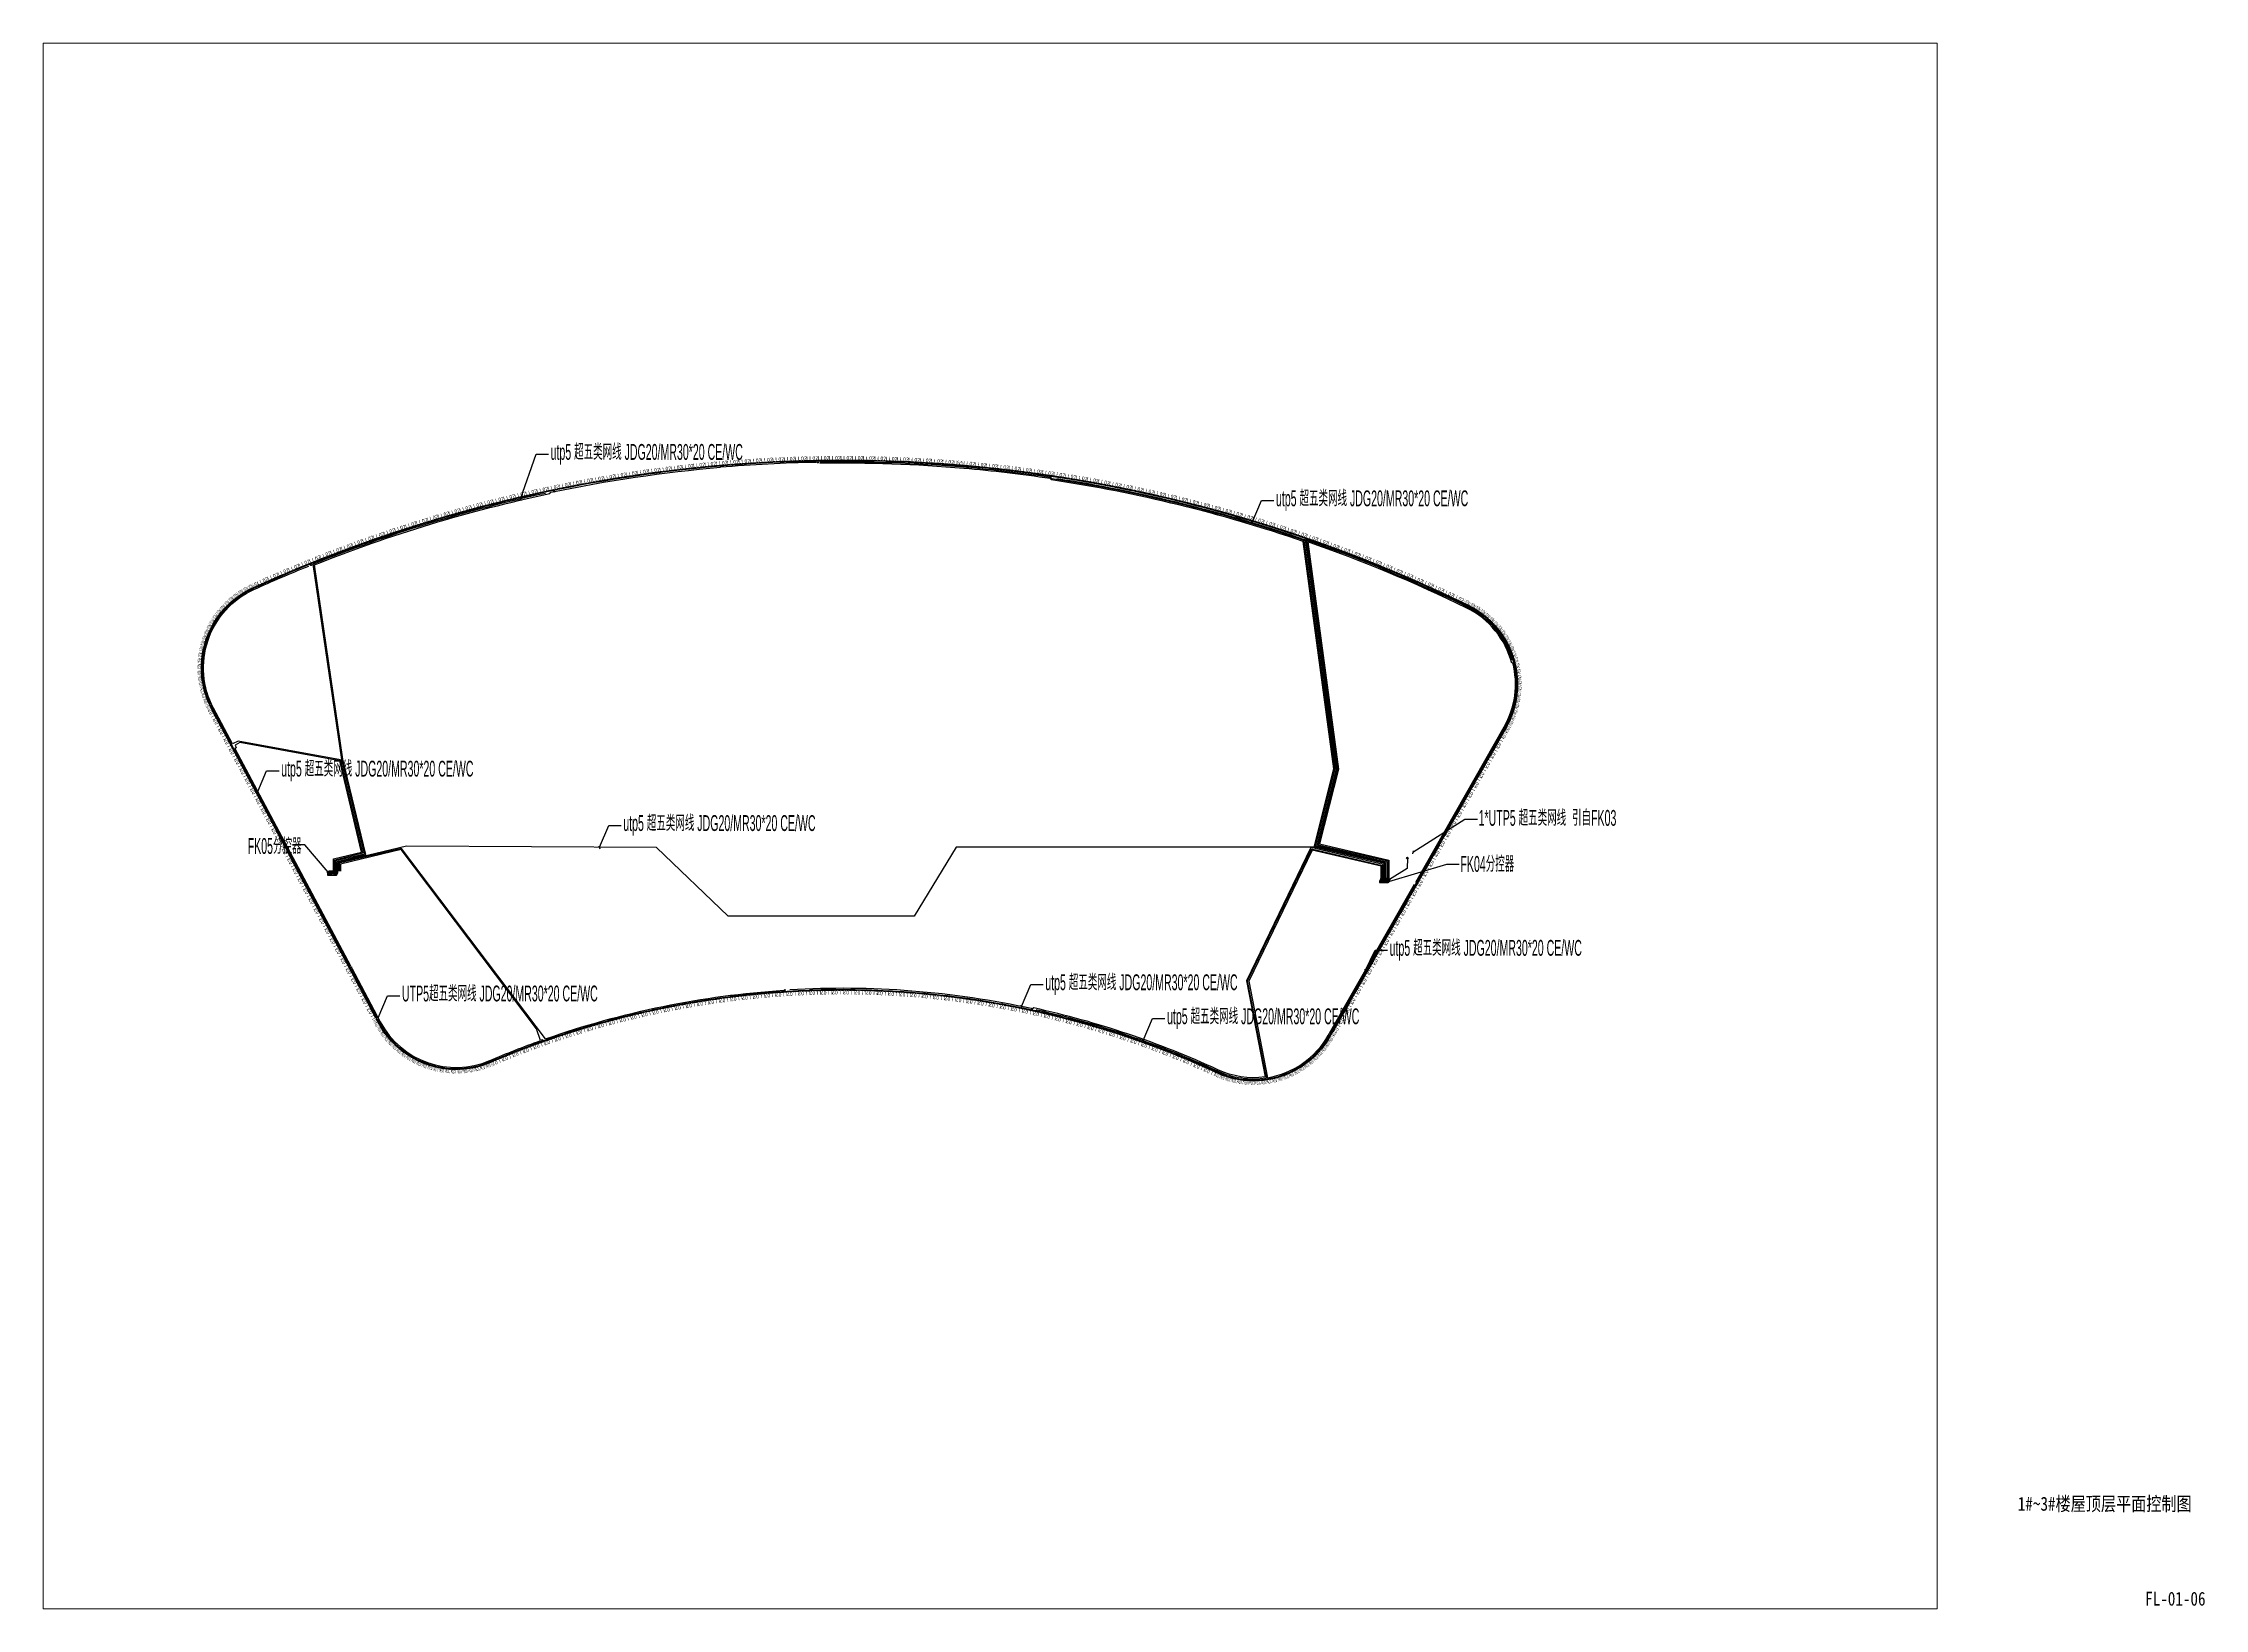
# Paper-space layout 'FL-01-06 1#~3#楼屋顶层平面控制图' of a CAD drawing. Header units: inches. Extents: x 750 to 1296, y -398 to -3.
# The model-space entities are those that its viewports show. They can reach past a viewport. Long polylines and large blocks are cut down to what shows.
import ezdxf
from ezdxf import colors
from ezdxf.entities.mleader import LeaderData, LeaderLine
from ezdxf.enums import TextEntityAlignment as Align
from ezdxf.math import Vec2, Vec3

# ---------------------------------------------------------------- set-up
doc = ezdxf.new("R2010")
doc.units = ezdxf.units.IN
doc.header["$MEASUREMENT"] = 0
doc.linetypes.add('ACAD_ISO02W100', pattern=[15, 12, -3])
doc.linetypes.add('DASH', pattern=[0.35, 0.25, -0.1])
doc.layers.get('0').update_dxf_attribs({"color": 253})
for name, color, linetype in [('0-L-控制', 6, 'Continuous'), ('0-L-灯具', 1, 'Continuous'), ('0-L-电箱', 90, 'Continuous'), ('0-LIGHT-TXT', 90, 'Continuous'), ('0-LL02', 1, 'Continuous'), ('2017_11-sheet-L2$0$C-SHET-TTLB', 11, 'Continuous'), ('LD-标注', 7, 'Continuous'), ('W-说明', 3, 'ACAD_ISO02W100'), ('图框', 24, 'Continuous')]:
    doc.layers.add(name, color=color, linetype=linetype)
doc.styles.add('GBZITI', font='gbenor.shx', dxfattribs={"height": 350, "bigfont": 'gbcbig.shx'})
doc.styles.add('SMDEI', font='smsim.shx', dxfattribs={"width": 0.75, "bigfont": 'smfs.shx'})
doc.styles.get("Standard").update_dxf_attribs({"font": 'arial.ttf'})
doc.styles.add('ZJY-宋体', font='')
doc.styles.get('ZJY-宋体').set_extended_font_data('SimSun')

# ---------------------------------------------------------------- blocks, each defined once
blk = doc.blocks.new('LL02')
at = {"layer": '0-LL02'}
for points in [[(-500, 80), (500, 80), (500, 0), (-500, 0)], [(-490, 70), (490, 70), (490, 10), (-490, 10)]]:
    blk.add_lwpolyline(points, close=True, dxfattribs=at)
for points in [[(-450, 16), (-450, 63), (-460, 45)], [(-450, 16), (-450, 63), (-440, 45)], [(-375, 16), (-375, 63), (-385, 45)], [(-375, 16), (-375, 63), (-365, 45)], [(-300, 16), (-300, 63), (-310, 45)], [(-300, 16), (-300, 63), (-290, 45)], [(-225, 16), (-225, 63), (-235, 45)], [(-225, 16), (-225, 63), (-215, 45)], [(-150, 16), (-150, 63), (-160, 45)], [(-150, 16), (-150, 63), (-140, 45)], [(-75, 16), (-75, 63), (-85, 45)], [(-75, 16), (-75, 63), (-65, 45)], [(0, 16), (0, 63), (-10, 45)], [(0, 16), (0, 63), (10, 45)], [(75, 16), (75, 63), (65, 45)], [(75, 16), (75, 63), (85, 45)], [(150, 16), (150, 63), (140, 45)], [(150, 16), (150, 63), (160, 45)], [(225, 16), (225, 63), (215, 45)], [(225, 16), (225, 63), (235, 45)], [(300, 16), (300, 63), (290, 45)], [(300, 16), (300, 63), (310, 45)], [(375, 16), (375, 63), (365, 45)], [(375, 16), (375, 63), (385, 45)], [(450, 16), (450, 63), (440, 45)], [(450, 16), (450, 63), (460, 45)]]:
    blk.add_lwpolyline(points, dxfattribs=at)
at = {"layer": '0-LL02', "style": 'GBZITI'}
blk.add_text('LL02', height=350, rotation=360, dxfattribs=at).set_placement((0, 271, 0), align=Align.MIDDLE_CENTER)
blk = doc.blocks.new('LL02a')
at = {"layer": '0-LL02'}
for points in [[(-250, 80), (250, 80), (250, 0), (-250, 0)], [(-240, 70), (240, 70), (240, 10), (-240, 10)]]:
    blk.add_lwpolyline(points, close=True, dxfattribs=at)
for points in [[(-225, 16), (-225, 63), (-235, 45)], [(-225, 16), (-225, 63), (-215, 45)], [(-150, 16), (-150, 63), (-160, 45)], [(-150, 16), (-150, 63), (-140, 45)], [(-75, 16), (-75, 63), (-85, 45)], [(-75, 16), (-75, 63), (-65, 45)], [(0, 16), (0, 63), (-10, 45)], [(0, 16), (0, 63), (10, 45)], [(75, 16), (75, 63), (65, 45)], [(75, 16), (75, 63), (85, 45)], [(150, 16), (150, 63), (140, 45)], [(150, 16), (150, 63), (160, 45)], [(225, 16), (225, 63), (215, 45)], [(225, 16), (225, 63), (235, 45)]]:
    blk.add_lwpolyline(points, dxfattribs=at)
at = {"layer": '0-LL02', "style": 'GBZITI', "width": 0.5}
blk.add_text('LL02a', height=350, rotation=360, dxfattribs=at).set_placement((0, 271, 0), align=Align.MIDDLE_CENTER)
blk = doc.blocks.new('LF01b')
at = {"layer": '0-LL02'}
for points in [[(-150, 80), (150, 80), (150, 0), (-150, 0)], [(-140, 70), (140, 70), (140, 10), (-140, 10)]]:
    blk.add_lwpolyline(points, close=True, dxfattribs=at)
for points in [[(-75, 16), (-75, 63), (-85, 45)], [(-75, 16), (-75, 63), (-65, 45)], [(0, 16), (0, 63), (-10, 45)], [(0, 16), (0, 63), (10, 45)], [(75, 16), (75, 63), (65, 45)], [(75, 16), (75, 63), (85, 45)]]:
    blk.add_lwpolyline(points, dxfattribs=at)
at = {"layer": '0-LL02', "style": 'GBZITI', "width": 0.28}
blk.add_text('LL02b', height=350, rotation=360, dxfattribs=at).set_placement((0, 271, 0), align=Align.MIDDLE_CENTER)
blk = doc.blocks.new('_Oblique')
at = {"color": 0, "linetype": 'ByBlock', "lineweight": -2}
blk.add_line((-0.5, -0.5), (0.5, 0.5), dxfattribs=at)
blk = doc.blocks.new('控制器')
at = {"color": 7}
for p, q in [((92311, 52509), (91624, 51231)), ((91624, 51231), (96073, 51231)), ((91624, 51231), (91624, 50443)), ((91624, 50443), (96073, 50443)), ((96761, 52509), (92311, 52509)), ((96073, 51231), (96761, 52509)), ((96073, 50443), (96761, 51666)), ((96073, 50443), (96073, 51231)), ((96761, 51666), (96761, 52509))]:
    blk.add_line(p, q, dxfattribs=at)
at = {"color": 7, "linetype": 'DASH', "ltscale": 5}
for p, q in [((92311, 51666), (91624, 50443)), ((92311, 51666), (92311, 52509)), ((96761, 51666), (92311, 51666)), ((96336, 52064), (96331, 52068)), ((96336, 52043), (96331, 52038)), ((96409, 52064), (96413, 52068)), ((96409, 52043), (96413, 52038)), ((96509, 52182), (96505, 52186)), ((96509, 52160), (96505, 52155)), ((96510, 51948), (96506, 51952)), ((96510, 51927), (96506, 51922)), ((96582, 52182), (96586, 52186)), ((96582, 52160), (96586, 52155)), ((96583, 51948), (96588, 51952)), ((96583, 51927), (96588, 51922))]:
    blk.add_line(p, q, dxfattribs=at)
at = {"color": 7, "linetype": 'ByBlock', "ltscale": 5}
for p, q in [((94998, 50933), (95621, 50933)), ((94998, 50649), (94998, 50933)), ((94998, 50649), (95621, 50649)), ((95621, 50649), (95621, 50933))]:
    blk.add_line(p, q, dxfattribs=at)
blk.add_lwpolyline([(91947, 51027), (92152, 51027), (92152, 50670), (91947, 50670)], close=True, dxfattribs=at)
at = {"color": 0, "linetype": 'ByBlock', "ltscale": 5}
blk.add_lwpolyline([(92481, 51050), (93415, 51050), (93415, 50632), (92481, 50632)], close=True, dxfattribs=at)
at = {"color": 7, "linetype": 'DASH', "ltscale": 5}
for points in [[(92674, 52130), (93087, 52130), (93087, 51954), (92674, 51954)], [(93087, 52130), (93499, 52130), (93499, 51954), (93087, 51954)], [(93499, 52130), (93912, 52130), (93912, 51954), (93499, 51954)], [(93912, 52130), (94325, 52130), (94325, 51954), (93912, 51954)], [(94325, 52130), (94737, 52130), (94737, 51954), (94325, 51954)], [(94737, 52130), (95150, 52130), (95150, 51954), (94737, 51954)], [(95150, 52130), (95563, 52130), (95563, 51954), (95150, 51954)], [(95563, 52130), (95976, 52130), (95976, 51954), (95563, 51954)]]:
    blk.add_lwpolyline(points, close=True, dxfattribs=at)
at = {"layer": 'W-说明', "color": 7, "linetype": 'ByBlock', "ltscale": 5}
for p, q in [((95043, 50881), (95043, 50739)), ((95272, 50881), (95043, 50881)), ((95043, 50739), (95095, 50739)), ((95095, 50739), (95095, 50712)), ((95095, 50712), (95105, 50712)), ((95105, 50712), (95105, 50698)), ((95105, 50698), (95209, 50698)), ((95209, 50698), (95209, 50712)), ((95209, 50712), (95220, 50712)), ((95220, 50739), (95272, 50739)), ((95220, 50712), (95220, 50739)), ((95272, 50739), (95272, 50881)), ((95350, 50881), (95350, 50739)), ((95578, 50881), (95350, 50881)), ((95350, 50739), (95401, 50739)), ((95401, 50739), (95401, 50712)), ((95401, 50712), (95412, 50712)), ((95412, 50712), (95412, 50698)), ((95412, 50698), (95516, 50698)), ((95516, 50698), (95516, 50712)), ((95516, 50712), (95526, 50712)), ((95526, 50712), (95526, 50739)), ((95526, 50739), (95578, 50739)), ((95578, 50739), (95578, 50881))]:
    blk.add_line(p, q, dxfattribs=at)
at = {"layer": '图框', "color": 7, "linetype": 'ByBlock', "lineweight": 30, "ltscale": 5}
blk.add_line((92049, 50977), (92049, 50911), dxfattribs=at)
at = {"layer": '图框', "color": 7, "linetype": 'DASH', "lineweight": 30, "ltscale": 5}
for p, q in [((96378, 52264), (96310, 52195)), ((96310, 51912), (96310, 52195)), ((96310, 51912), (96378, 51843)), ((96378, 52264), (96608, 52264)), ((96608, 51843), (96378, 51843)), ((96608, 52264), (96608, 51843))]:
    blk.add_line(p, q, dxfattribs=at)
at = {"layer": '图框', "color": 7, "linetype": 'ByBlock', "lineweight": 30, "ltscale": 5}
blk.add_lwpolyline([(91921, 51053), (92177, 51053), (92177, 50641), (91921, 50641)], close=True, dxfattribs=at)
at = {"layer": '图框', "color": 7, "linetype": 'DASH', "lineweight": 30, "ltscale": 5}
for points in [[(96413, 52038), (96331, 52038), (96331, 52068), (96413, 52068)], [(96409, 52043), (96336, 52043), (96336, 52064), (96409, 52064)], [(96586, 52155), (96505, 52155), (96505, 52186), (96586, 52186)], [(96588, 51922), (96505, 51922), (96505, 51952), (96588, 51952)], [(96582, 52160), (96509, 52160), (96509, 52182), (96582, 52182)], [(96583, 51927), (96510, 51927), (96510, 51948), (96583, 51948)]]:
    blk.add_lwpolyline(points, close=True, dxfattribs=at)
at = {"layer": '图框', "color": 7, "linetype": 'ByBlock', "lineweight": 30, "ltscale": 5}
for centre, radius in [((92049, 50761), 39), ((93630, 50794), 27.4), ((93630, 50672), 27.4), ((95759, 50666), 27.4)]:
    blk.add_circle(centre, radius, dxfattribs=at)
at = {"layer": 'W-说明', "color": 7, "linetype": 'ByBlock', "ltscale": 5, "char_height": 37.18, "attachment_point": 3}
for s, insert, width in [('{\\fSimSun|b0|i0|c134|p2;\\H1.771x;OFF\\H0.56465x;  }', (92118, 50620, -3928), 518.24), ('{\\fSimSun|b0|i0|c134|p2;\\H1.771x;ON\\H0.56465x;  }', (92097, 51141, -3928), 518.24), ('{\\fSimSun|b0|i0|c134|p2;\\H1.1068x;POWER \\H0.90346x; }', (93830, 50691, -3928), 518.24), ('{\\fSimSun|b0|i0|c134|p2;\\H1.107x;ACT \\H0.9035x; }', (93806, 50812, -3928), 518.24), ('{\\fSimSun|b0|i0|c134|p2;\\H1.8447x;A\\H0.59997x; \\H0.90346x; }', (95208, 50619, -3928), 237.09), ('{\\fSimSun|b0|i0|c134|p2;\\H1.8447x;B\\H0.59997x; \\H0.90346x; }', (95567, 50623, -3928), 893.53)]:
    blk.add_mtext(s, dxfattribs=dict(at, insert=insert, width=width))
at = {"layer": 'W-说明', "color": 1, "linetype": 'ByBlock', "ltscale": 0.5, "insert": (93297, 50918), "char_height": 144.03, "width": 274.09, "attachment_point": 3}
blk.add_mtext('{\\fSimSun|b0|i0|c134|p2;DMX-008}', dxfattribs=at)
at = {"layer": 'W-说明', "color": 7, "linetype": 'ByBlock', "char_height": 40.89, "width": 570.07, "attachment_point": 3}
for s, insert in [('{\\fSimSun|b0|i0|c134|p2;\\H1.771x;PORT1\\H0.56465x;  }', (93030, 52279, -4321)), ('{\\fSimSun|b0|i0|c134|p2;\\H1.771x;PORT2\\H0.56465x;  }', (93429, 52279, -4321)), ('{\\fSimSun|b0|i0|c134|p2;\\H1.771x;PORT3\\H0.56465x;  }', (93828, 52279, -4321)), ('{\\fSimSun|b0|i0|c134|p2;\\H1.771x;PORT4\\H0.56465x;  }', (94243, 52279, -4321)), ('{\\fSimSun|b0|i0|c134|p2;\\H1.771x;PORT5\\H0.56465x;  }', (94646, 52279, -4321)), ('{\\fSimSun|b0|i0|c134|p2;\\H1.771x;PORT6\\H0.56465x;  }', (95058, 52279, -4321)), ('{\\fSimSun|b0|i0|c134|p2;\\H1.771x;PORT7\\H0.56465x;  }', (95458, 52279, -4321)), ('{\\fSimSun|b0|i0|c134|p2;\\H1.771x;PORT8\\H0.56465x;  }', (95863, 52279, -4321))]:
    blk.add_mtext(s, dxfattribs=dict(at, insert=insert))
at = {"layer": 'W-说明', "color": 7, "linetype": 'ACAD_ISO02W100', "ltscale": 0.5, "insert": (96728, 52394, -3928), "char_height": 68.58, "width": 715.3, "attachment_point": 3}
blk.add_mtext('{\\fSimSun|b0|i0|c134|p2;AC 100V-240V}', dxfattribs=at)
blk = doc.blocks.new('引入')
at = {"layer": '0-L-电箱', "lineweight": -2}
h = blk.add_hatch(color=256, dxfattribs=at)
h.dxf.hatch_style = 1
h.paths.add_polyline_path([(-75, 0, 1), (75, 0, 1)])
blk.add_lwpolyline([(709, -533, 0, 0, 0), (432, -324, 200, 0, 0), (0, 0, 0, 0, 0)], format="xyseb", dxfattribs=at)
blk.add_circle((0, 0), 75, dxfattribs=at)

msp = doc.modelspace()

# ---------------------------------------------------------------- linework, layer by layer
at = {"layer": '0-L-控制', "color": 6}
for points in [[(1785288, 358836), (1785288, 359678), (1787825, 360287), (1785801, 368724), (1783288, 385887, -0.0434016), (1804101, 392190), (1804196, 392312, -0.0301592), (1819173, 394515, 0.0301592)], [(1827642, 394955, 0.0168966), (1819167, 394514)], [(1877966, 358177), (1877966, 359575), (1871773, 361015), (1873507, 367857), (1870772, 388044, 0.0457717), (1848500, 393495), (1848384, 393613, 0.015431), (1840686, 394515, 0.0253671), (1827958, 394961)], [(1877866, 358177), (1877866, 359495), (1871651, 360941), (1873405, 367863), (1870681, 387970, 0.0457157), (1848452, 393401), (1848336, 393519, 0.015364), (1840678, 394415, 0.0253671), (1827960, 394861, 0.0253671)], [(1803725, 392212, 0.0428347), (1783177, 385951)], [(1848922, 393532, -0.0450731), (1870863, 388119), (1873609, 367851), (1871895, 361089), (1878066, 359654), (1878066, 358177)], [(1889149, 377460, 0.2111675), (1885195, 382164, 0.0306978), (1870969, 388082), (1873710, 367845), (1872017, 361163), (1878166, 359733), (1878166, 358177)], [(1880633, 357865), (1888453, 371574, 0.1949369), (1889211, 377232), (1889115, 377207, 0.2192815), (1885151, 382074, 0.0303737), (1871090, 387935), (1873812, 367839), (1872139, 361238), (1878266, 359813), (1878266, 358177)], [(1785088, 358836), (1785088, 359836), (1787584, 360435), (1785608, 368668), (1776537, 370328), (1776051, 370069), (1774373, 373224, -0.4324632), (1777938, 383710, -0.0104982), (1782783, 385792, 0.0104982)], [(1786592, 350243), (1789106, 345515, 0.3897333), (1798807, 342096, -0.0152084), (1803285, 343854), (1802915, 344910), (1790948, 360728), (1785588, 359442), (1785588, 358836)], [(1877766, 358177), (1877766, 359416), (1871360, 360905), (1865667, 349143), (1867313, 340647, -0.143017), (1863155, 341270, 0.0543185), (1846892, 346738), (1846764, 346664, 0.0682858), (1825324, 348342, 0.0682858)], [(1847099, 346590, -0.0535788), (1863113, 341179, 0.1465681), (1867431, 340563), (1865771, 349129), (1871416, 360790), (1877666, 359336), (1877666, 358177)], [(1877566, 358177), (1877566, 359257), (1871471, 360674), (1865876, 349116), (1867530, 340577, 0.226137), (1872903, 344313), (1880534, 357692)], [(1803723, 344009, -0.0682367), (1824778, 348308, -0.0682367)]]:
    msp.add_lwpolyline(points, format="xyb", dxfattribs=at)
for points in [[(1785188, 358836), (1785188, 359757), (1787705, 360361), (1785703, 368705), (1783177, 385951)], [(1776708, 370195), (1776275, 369965), (1776389, 369733), (1776264, 369667), (1786470, 350473)], [(1784988, 358836), (1784988, 359915), (1787464, 360509), (1785526, 368582), (1776708, 370195)], [(1871651, 360941), (1840023, 360941), (1836289, 354843), (1819873, 354843), (1813526, 360908), (1791436, 361051), (1785388, 359600), (1785388, 358836)], [(1803723, 344009), (1790988, 360840), (1785488, 359521), (1785488, 358836)], [(1879893, 359982), (1879866, 359061), (1878322, 358104)]]:
    msp.add_lwpolyline(points, dxfattribs=at)
at = {"layer": '0-LL02'}
for centre in [(1827791, 394950), (1804493, 392374), (1870863, 388119), (1782994, 385883), (1889112, 377584), (1786528, 350333), (1824867, 348314), (1846735, 346671), (1803420, 343903)]:
    msp.add_circle(centre, 50.3, dxfattribs=at)

# ---------------------------------------------------------------- block references
at = {"layer": '0-L-灯具', "rotation": 82.90987147356023}
msp.add_blockref('引入', (1879893, 359982), dxfattribs=at)
at = {"layer": '0-LL02'}
for name, p, rotation in [('LL02', (1827297, 395047), 1.179963326866572), ('LL02', (1828297, 395064), 0.7241496473796397), ('LL02', (1829297, 395073), 0.2683359678919071), ('LL02', (1830297, 395075), 359.8125222884034), ('LL02', (1831297, 395068), 359.3567086089157), ('LL02', (1832296, 395053), 358.9008949294279), ('LL02', (1833296, 395030), 358.4450812499402), ('LL02', (1808403, 393218), 9.840423237426945), ('LL02', (1809389, 393385), 9.384609557928018), ('LL02', (1810377, 393545), 8.928795878429092), ('LL02', (1811365, 393697), 8.472982198930964), ('LL02', (1812355, 393840), 8.017168519433636), ('LL02', (1813345, 393976), 7.56135483993631), ('LL02', (1814337, 394104), 7.105541160438182), ('LL02', (1815330, 394224), 6.649727480940854), ('LL02', (1816323, 394336), 6.193913801441926), ('LL02', (1817318, 394441), 5.738100121943), ('LL02', (1818313, 394537), 5.282286442444873), ('LL02', (1819309, 394626), 4.826472762946745), ('LL02', (1820306, 394706), 4.370659083281498), ('LL02', (1821303, 394779), 3.914845403793769), ('LL02', (1822301, 394843), 3.459031724305235), ('LL02', (1823300, 394900), 3.003218044816704), ('LL02', (1824299, 394949), 2.547404365329771), ('LL02', (1825298, 394990), 2.091590685842838), ('LL02', (1826297, 395023), 1.635777006355105), ('LL02', (1834296, 394999), 357.9892675704524), ('LL02', (1835295, 394961), 357.5334538909655), ('LL02', (1836294, 394914), 357.0776402114778), ('LL02', (1837292, 394859), 356.6218265319893), ('LL02', (1838290, 394797), 356.1660128525015), ('LL02', (1839288, 394726), 355.710199173013), ('LL02a', (1840036, 394669), 355.4391629658728), ('LF01b', (1840434, 394636), 355.2130676212879), ('LL02', (1841145, 394574), 354.8608104645812), ('LL02', (1842141, 394481), 354.4049967891123), ('LL02', (1843136, 394379), 353.9491831136442), ('LL02', (1844130, 394270), 353.4933694381768), ('LL02', (1845123, 394154), 353.0375557627079), ('LL02', (1846115, 394029), 352.5817420872389), ('LL02', (1847106, 393896), 352.1259284117708), ('LL02', (1848096, 393755), 351.6701147363019), ('LL02', (1849085, 393607), 351.2143010608329), ('LL02', (1850073, 393451), 350.7584873853639), ('LL02', (1851059, 393286), 350.3026737098958), ('LL02', (1852044, 393114), 349.8468600344269), ('LL02', (1798630, 391116), 14.39856003241622), ('LL02', (1799599, 391361), 13.94274635291569), ('LL02', (1800571, 391598), 13.48693267341676), ('LL02', (1801544, 391828), 13.03111899391704), ('LL02', (1802519, 392050), 12.57530531441731), ('LL02', (1803496, 392264), 12.11949163491758), ('LL02', (1804474, 392471), 11.66367795541946), ('LL02', (1805454, 392669), 11.20786427592133), ('LL02', (1806436, 392860), 10.7520505964232), ('LL02', (1807419, 393043), 10.29623691692507), ('LL02', (1853028, 392935), 349.3910463589579), ('LL02', (1854010, 392747), 348.9352326834905), ('LL02', (1854991, 392551), 348.4794190080232), ('LL02', (1855970, 392348), 348.0236053325559), ('LL02', (1856947, 392137), 347.5677916570893), ('LL02', (1857923, 391918), 347.1119779816212), ('LL02', (1858897, 391692), 346.6561643061522), ('LL02', (1859869, 391457), 346.2003506306833), ('LL02', (1860839, 391215), 345.7445369552136), ('LL02', (1791902, 389185), 17.58925578890392), ('LL02', (1792857, 389484), 17.13344210940499), ('LL02', (1793813, 389775), 16.67762842990606), ('LL02', (1794772, 390058), 16.22181475040793), ('LL02', (1795733, 390334), 15.7660010709106), ('LL02', (1796697, 390602), 15.31018739141327), ('LL02', (1797662, 390863), 14.85437371191594), ('LL02', (1861808, 390966), 345.2887232797446), ('LL02', (1862774, 390708), 344.8329096042748), ('LL02', (1863738, 390443), 344.3770959288059), ('LL02', (1864700, 390170), 343.921282253337), ('LL02', (1865660, 389890), 343.4654685778688), ('LL02', (1866618, 389602), 343.0096549023999), ('LL02', (1867573, 389306), 342.553841226931), ('LL02', (1787168, 387578), 19.86832418639375), ('LL02', (1788110, 387914), 19.41251050689482), ('LL02', (1789054, 388243), 18.9566968273967), ('LL02', (1790001, 388565), 18.50088314789857), ('LL02', (1790950, 388879), 18.04506946840124), ('LL02', (1868526, 389003), 342.0980275514636), ('LL02', (1869476, 388692), 341.6422138759963), ('LL02', (1870424, 388374), 341.1864002005289), ('LL02', (1871370, 388048), 340.7305865250615), ('LL02', (1872312, 387714), 340.2747728495926), ('LL02', (1873253, 387373), 339.8189591741253), ('LL02', (1781577, 385403), 22.60320626338412), ('LL02', (1782501, 385784), 22.14739258388519), ('LL02', (1783429, 386157), 21.69157890438627), ('LL02', (1784359, 386524), 21.23576522488813), ('LL02', (1785293, 386883), 20.77995154539081), ('LL02', (1786229, 387234), 20.32413786589267), ('LL02', (1874190, 387025), 339.3631454986571), ('LL02', (1875124, 386669), 338.907331823189), ('LL02', (1876056, 386306), 338.4515181477217), ('LL02', (1876985, 385935), 337.9957044722543), ('LL02', (1877911, 385557), 337.5398907967846), ('LL02a', (1777672, 383690), 26.35348963633763), ('LL02a', (1778137, 383910), 24.29457360168879), ('LL02', (1778822, 384216), 23.9706473018801), ('LL02', (1779737, 384619), 23.51483362238196), ('LL02', (1780655, 385015), 23.05901994288304), ('LL02', (1878833, 385172), 337.0840771213157), ('LL02', (1879753, 384779), 336.6282634458468), ('LL02', (1880670, 384379), 336.1724497703785), ('LL02', (1881583, 383972), 335.716636094912), ('LL02', (1882493, 383557), 335.2608224194446), ('LL02a', (1775288, 381855), 48.89924598662849), ('LL02a', (1775632, 382224), 45.14161992824651), ('LL02a', (1776000, 382569), 41.38399386986471), ('LL02a', (1776390, 382890), 37.62636781148292), ('LL02a', (1776799, 383185), 33.86874175310111), ('LL02a', (1777228, 383452), 30.11111569471942), ('LL02', (1883400, 383136), 334.8050087439757), ('LL02', (1884303, 382707), 334.3491950685076), ('LL02a', (1884978, 382381), 334.0684069855934), ('LL02a', (1885460, 382137), 332.0382113331371), ('LL02a', (1885898, 381886), 328.2805011183182), ('LL02a', (1886318, 381606), 324.5227909034992), ('LL02a', (1774173, 380178), 63.92975022015636), ('LL02a', (1774410, 380624), 60.17212416177446), ('LL02a', (1774676, 381053), 56.41449810339248), ('LL02a', (1774969, 381464), 52.65687204501049), ('LL02a', (1886719, 381300), 320.7650806886803), ('LL02a', (1887099, 380968), 317.0073704738613), ('LL02a', (1887457, 380612), 313.2496602590423), ('LL02a', (1887790, 380233), 309.4919500442234), ('LL02a', (1888098, 379834), 305.7342398294044), ('LL02a', (1773531, 378270), 78.96025445368365), ('LL02a', (1773645, 378762), 75.20262839530184), ('LL02a', (1773790, 379245), 71.44500233691996), ('LL02a', (1773966, 379718), 67.68737627853815), ('LL02a', (1888379, 379415), 301.9765296145854), ('LL02a', (1888632, 378978), 298.2188193997663), ('LL02a', (1888856, 378526), 294.4611091849472), ('LL02a', (1889050, 378060), 290.7033989701283), ('LL02a', (1773388, 376765), 90.23313262882954), ('LL02a', (1773403, 377270), 86.47550657044752), ('LL02a', (1773406, 376261), 93.99075868721133), ('LL02a', (1773451, 377772), 82.71788051206553), ('LL02a', (1889213, 377582), 286.9456887553092), ('LL02a', (1889344, 377095), 283.1879785404903), ('LL02a', (1889443, 376600), 279.4302683256712), ('LL02a', (1889509, 376100), 275.6725581108522), ('LL02a', (1773458, 375759), 97.74838474559321), ('LL02a', (1773542, 375262), 101.5060108039751), ('LL02a', (1773658, 374771), 105.263636862357), ('LL02a', (1773807, 374288), 109.0212629207389), ('LL02a', (1889510, 374588), 264.3994274663949), ('LL02a', (1889543, 375596), 271.914847896033), ('LL02a', (1889543, 375091), 268.1571376812139), ('LL02a', (1773986, 373817), 112.7788889791208), ('LF01b', (1774182, 373389), 116.538955368182), ('LL02', (1774481, 372812), 117.7517945015605), ('LL02a', (1889053, 372627), 249.3685866071184), ('LL02a', (1889215, 373105), 253.1262968219376), ('LL02a', (1889346, 373593), 256.8840070367567), ('LL02a', (1889444, 374088), 260.6417172515757), ('LL02', (1774951, 371929), 117.7517945015605), ('LL02', (1775420, 371046), 117.7517945015605), ('LL02', (1887853, 370325), 240.0517945072336), ('LL02a', (1888226, 370976), 240.3000000056131), ('LF01b', (1888443, 371357), 240.6655956871954), ('LL02a', (1888637, 371709), 241.8531661774804), ('LL02a', (1888860, 372161), 245.6108763922994), ('LL02', (1775890, 370163), 117.7517945015605), ('LL02', (1776359, 369280), 117.7517945015605), ('LL02', (1776829, 368397), 117.7517945015605), ('LL02', (1886862, 368588), 240.0517945072336), ('LL02', (1887358, 369457), 240.0517945072336), ('LL02', (1777298, 367514), 117.7517945015605), ('LL02', (1777768, 366631), 117.7517945015605), ('LL02', (1885871, 366851), 240.0517945072336), ('LL02', (1886367, 367719), 240.0517945072336), ('LL02', (1778237, 365748), 117.7517945015605), ('LL02', (1778707, 364866), 117.7517945015605), ('LL02', (1884880, 365113), 240.0517945072336), ('LL02', (1885376, 365982), 240.0517945072336), ('LL02', (1779176, 363983), 117.7517945015605), ('LL02', (1779646, 363100), 117.7517945015605), ('LL02', (1883889, 363376), 240.0517945072336), ('LL02', (1884385, 364245), 240.0517945072336), ('LL02', (1780115, 362217), 117.7517945015605), ('LL02', (1780585, 361334), 117.7517945015605), ('LL02', (1882403, 360770), 240.0517945072336), ('LL02', (1882898, 361639), 240.0517945072336), ('LL02', (1883394, 362508), 240.0517945072336), ('LL02', (1781054, 360451), 117.7517945015605), ('LL02', (1781524, 359568), 117.7517945015605), ('LL02', (1881412, 359033), 240.0517945072336), ('LL02', (1881907, 359902), 240.0517945072336), ('LL02', (1781993, 358685), 117.7517945015605), ('LL02', (1782462, 357802), 117.7517945015605), ('LL02', (1782932, 356919), 117.7517945015605), ('LL02', (1880421, 357296), 240.0517945072336), ('LL02', (1880917, 358164), 240.0517945072336), ('LL02', (1783401, 356036), 117.7517945015605), ('LL02', (1783871, 355153), 117.7517945015605), ('LL02', (1879430, 355558), 240.0517945072336), ('LL02', (1879926, 356427), 240.0517945072336), ('LL02', (1784340, 354270), 117.7517945015605), ('LL02', (1784810, 353387), 117.7517945015605), ('LL02', (1878439, 353821), 240.0517945072336), ('LL02', (1878935, 354690), 240.0517945072336), ('LL02', (1785279, 352504), 117.7517945015605), ('LL02', (1785749, 351621), 117.7517945015605), ('LL02', (1876953, 351215), 240.0517945072336), ('LL02', (1877448, 352084), 240.0517945072336), ('LL02', (1877944, 352953), 240.0517945072336), ('LL02', (1786218, 350738), 117.7517945015605), ('LL02', (1786688, 349855), 117.7517945015605), ('LL02', (1875962, 349478), 240.0517945072336), ('LL02', (1876457, 350347), 240.0517945072336), ('LL02', (1787157, 348972), 117.7517945015605), ('LL02', (1787627, 348089), 117.7517945015605), ('LL02', (1819598, 347702), 186.9035096256463), ('LL02', (1820590, 347826), 186.178246593828), ('LL02', (1821584, 347938), 185.4529835620098), ('LL02', (1822579, 348037), 184.7277205301909), ('LL02', (1823576, 348124), 184.0024574983714), ('LL02', (1824573, 348198), 183.2771944665522), ('LL02', (1825571, 348260), 182.5519314347323), ('LL02', (1826570, 348308), 181.8266684029128), ('LL02', (1827569, 348345), 181.1014053710945), ('LL02', (1828569, 348368), 180.3761423392756), ('LL02', (1829569, 348379), 179.6508793074579), ('LL02', (1830569, 348377), 178.92561627564), ('LL02', (1831569, 348363), 178.2003532438212), ('LL02', (1832569, 348336), 177.4750902120018), ('LL02', (1833568, 348296), 176.7498271801829), ('LL02', (1834567, 348244), 176.0245641483645), ('LL02', (1835564, 348179), 175.2993011165462), ('LL02', (1836562, 348101), 174.5740380847278), ('LL02', (1837557, 348011), 173.8487750529089), ('LL02', (1838552, 347908), 173.1235120210901), ('LL02', (1839546, 347793), 172.3982489892717), ('LL02', (1840537, 347665), 171.6729859574534), ('LL02', (1874971, 347741), 240.0517945072336), ('LL02', (1875467, 348609), 240.0517945072336), ('LL02', (1788096, 347207), 117.7517945015605), ('LL02', (1788566, 346324), 117.7517945015605), ('LL02', (1809793, 345771), 194.1561399438321), ('LL02', (1810761, 346019), 193.4308769120126), ('LL02', (1811733, 346256), 192.7056138801939), ('LL02', (1812708, 346480), 191.9803508483755), ('LL02', (1813685, 346692), 191.2550878165566), ('LL02', (1814665, 346891), 190.5298247847388), ('LL02', (1815647, 347078), 189.804561752921), ('LL02', (1816632, 347253), 189.0792987211025), ('LL02', (1817619, 347415), 188.3540356892842), ('LL02', (1818608, 347564), 187.6287726574652), ('LL02', (1841527, 347524), 170.947722925635), ('LL02', (1842516, 347371), 170.2224598938171), ('LL02', (1843502, 347205), 169.4971968619988), ('LL02', (1844486, 347027), 168.7719338301799), ('LL02', (1845468, 346837), 168.0466707983621), ('LL02', (1846447, 346634), 167.3214077665442), ('LL02', (1847424, 346419), 166.5961447347264), ('LL02', (1848397, 346191), 165.870881702908), ('LL02', (1849368, 345951), 165.1456186710896), ('LL02', (1850336, 345699), 164.4203556392712), ('LL02', (1873980, 346004), 240.0517945072336), ('LL02', (1874476, 346872), 240.0517945072336), ('LF01b', (1788912, 345670), 117.7517945015348), ('LL02a', (1789104, 345319), 119.2223586315947), ('LL02a', (1789365, 344887), 122.9800688464132), ('LL02a', (1789654, 344473), 126.7377790612318), ('LL02a', (1789969, 344079), 130.4954892760505), ('LL02', (1804054, 344022), 198.5077181347434), ('LL02', (1805001, 344344), 197.7824551029244), ('LL02', (1805952, 344653), 197.057192071106), ('LL02', (1806907, 344951), 196.3319290392881), ('LL02', (1807865, 345236), 195.6066660074703), ('LL02', (1808827, 345510), 194.8814029756514), ('LL02', (1851300, 345435), 163.6950926074524), ('LL02', (1852261, 345158), 162.9698295756335), ('LL02', (1853219, 344869), 162.2445665438157), ('LL02', (1854173, 344569), 161.5193035119978), ('LL02', (1855122, 344256), 160.7940404801799), ('LL02', (1856068, 343931), 160.0687774483621), ('LL02a', (1872680, 343771), 235.8680136444511), ('LL02a', (1872948, 344198), 239.6257238592701), ('LF01b', (1873162, 344571), 240.7106179473177), ('LL02', (1873485, 345135), 240.0517945072336), ('LL02a', (1790310, 343707), 134.2531994908692), ('LL02a', (1790674, 343357), 138.0109097056878), ('LL02a', (1791060, 343033), 141.7686199205064), ('LL02a', (1791467, 342734), 145.526330135325), ('LL02a', (1791892, 342463), 149.2840403501436), ('LL02a', (1792335, 342220), 153.041750564962), ('LL02a', (1792792, 342006), 156.7994607797806), ('LL02a', (1798694, 341945), 201.8919833576027), ('LL02', (1799385, 342236), 202.1340332938332), ('LL02', (1800309, 342617), 201.4087702620152), ('LL02', (1801239, 342986), 200.6835072301973), ('LL02', (1802173, 343343), 199.9582441983795), ('LL02', (1803111, 343689), 199.2329811665617), ('LL02', (1857010, 343594), 159.3435144165437), ('LL02', (1857947, 343245), 158.6182513847259), ('LL02', (1858880, 342885), 157.892988352908), ('LL02', (1859808, 342512), 157.1677253210896), ('LL02', (1860731, 342128), 156.4424622892703), ('LL02a', (1870953, 341946), 217.0794625703555), ('LL02a', (1871344, 342264), 220.8371727851748), ('LL02a', (1871715, 342607), 224.5948829999941), ('LL02a', (1872062, 342974), 228.352593214813), ('LL02a', (1872384, 343362), 232.110303429632), ('LL02a', (1793262, 341823), 160.5571709945991), ('LL02a', (1793744, 341671), 164.3148812094175), ('LL02a', (1794234, 341551), 168.072591424236), ('LL02a', (1794731, 341464), 171.8303016390546), ('LL02a', (1795233, 341409), 175.588011853873), ('LL02a', (1795737, 341387), 179.3457220686917), ('LL02a', (1796241, 341399), 183.1034322835103), ('LL02a', (1796744, 341443), 186.8611424983287), ('LL02a', (1797243, 341520), 190.6188527131471), ('LL02a', (1797735, 341630), 194.3765629279656), ('LL02a', (1798220, 341772), 198.134273142784), ('LL02', (1861650, 341733), 155.7171992574509), ('LL02', (1862563, 341325), 154.991936225632), ('LL02a', (1863301, 340991), 156.9560991332509), ('LL02a', (1863772, 340809), 160.7138093480699), ('LL02a', (1864254, 340659), 164.4715195628889), ('LL02a', (1864745, 340541), 168.229229777708), ('LL02a', (1865242, 340455), 171.986939992527), ('LL02a', (1865744, 340402), 175.7446502073459), ('LL02a', (1866248, 340382), 179.5023604221649), ('LL02a', (1866753, 340395), 183.2600706369836), ('LL02a', (1867255, 340441), 187.0177808518025), ('LL02a', (1867754, 340520), 190.7754910666215), ('LL02a', (1868246, 340631), 194.5332012814405), ('LL02a', (1868730, 340775), 198.2909114962596), ('LL02a', (1869203, 340950), 202.0486217110785), ('LL02a', (1869664, 341155), 205.8063319258977), ('LL02a', (1870111, 341391), 209.564042140717), ('LL02a', (1870541, 341655), 213.3217523555363)]:
    msp.add_blockref(name, p, dxfattribs=dict(at, rotation=rotation))
at = {"layer": 'LD-标注', "color": 3, "xscale": 0.1728, "yscale": 0.1728, "zscale": 0.1728}
for p in [(1768628, 349762), (1861602, 349104)]:
    msp.add_blockref('控制器', p, dxfattribs=at)

# ---------------------------------------------------------------- texts
at = {"layer": '0-LIGHT-TXT', "color": 7, "style": 'SMDEI', "width": 0.5}
for s, p in [('utp5 超五类网线 JDG20/MR30*20 CE/WC', (1804165, 395174)), ('utp5 超五类网线 JDG20/MR30*20 CE/WC', (1868280, 391073)), ('utp5 超五类网线 JDG20/MR30*20 CE/WC', (1780353, 367185)), ('utp5 超五类网线 JDG20/MR30*20 CE/WC', (1810591, 362377)), ('1*UTP5 超五类网线  引自FK03', (1886192, 362836)), ('FK05分控器', (1777390, 360351)), ('FK04分控器', (1884587, 358767)), ('utp5 超五类网线 JDG20/MR30*20 CE/WC', (1878324, 351350)), ('utp5 超五类网线 JDG20/MR30*20 CE/WC', (1847891, 348309)), ('UTP5超五类网线 JDG20/MR30*20 CE/WC', (1791028, 347317)), ('utp5 超五类网线 JDG20/MR30*20 CE/WC', (1858653, 345303))]:
    msp.add_text(s, height=1400, dxfattribs=at).set_placement(p)

# ---------------------------------------------------------------- leaders
at = {"layer": '0-LIGHT-TXT', "color": 7}
ml = msp.add_multileader_mtext('Standard', dxfattribs=at)
ml.set_content('', color=7)
ml.set_leader_properties()
ml.set_arrow_properties(name='OBLIQUE')
ml.build(insert=Vec2(0, 0))
ml.multileader.update_dxf_attribs({"text_right_attachment_type": 6, "dogleg_length": 0.36, "arrow_head_size": 200})
ctx = ml.context
ctx.base_point, ctx.char_height, ctx.arrow_head_size, ctx.landing_gap_size, ctx.plane_origin = Vec3(1803974, 395671), 0.18, 200, 0.09, Vec3(1802026, 393683)
ctx.right_attachment = 6
notes = []
notes.append((ctx, [(0, (1, 1, 0), (1802879, 395671), (1, 0), 1095, [(0, [(1801504, 391717)], 0, [])])]))
ctx.mtext.insert, ctx.mtext.flow_direction = Vec3(1803974, 395671), 5
ml = msp.add_multileader_mtext('Standard', dxfattribs=at)
ml.set_content('', color=7)
ml.set_leader_properties()
ml.set_arrow_properties(name='OBLIQUE')
ml.build(insert=Vec2(0, 0))
ml.multileader.update_dxf_attribs({"text_right_attachment_type": 6, "dogleg_length": 0.36, "arrow_head_size": 200})
ctx = ml.context
ctx.base_point, ctx.char_height, ctx.arrow_head_size, ctx.landing_gap_size, ctx.plane_origin = Vec3(1868088, 391570), 0.18, 200, 0.09, Vec3(1866141, 389581)
ctx.right_attachment = 6
notes.append((ctx, [(0, (1, 1, 0), (1866994, 391570), (1, 0), 1095, [(0, [(1866164, 389636)], 0, [])])]))
ctx.mtext.insert, ctx.mtext.flow_direction = Vec3(1868088, 391570), 5
ml = msp.add_multileader_mtext('Standard', dxfattribs=at)
ml.set_content('', color=7)
ml.set_leader_properties()
ml.set_arrow_properties(name='OBLIQUE')
ml.build(insert=Vec2(0, 0))
ml.multileader.update_dxf_attribs({"text_right_attachment_type": 6, "dogleg_length": 0.36, "arrow_head_size": 200})
ctx = ml.context
ctx.base_point, ctx.char_height, ctx.arrow_head_size, ctx.landing_gap_size, ctx.plane_origin = Vec3(1780161, 367682), 0.18, 200, 0.09, Vec3(1778214, 365694)
ctx.right_attachment = 6
notes.append((ctx, [(0, (1, 1, 0), (1779067, 367682), (1, 0), 1095, [(0, [(1778287, 365864)], 0, [])])]))
ctx.mtext.insert, ctx.mtext.flow_direction = Vec3(1780161, 367682), 5
ml = msp.add_multileader_mtext('Standard', dxfattribs=at)
ml.set_content('', color=7)
ml.set_leader_properties()
ml.set_arrow_properties(name='OBLIQUE')
ml.build(insert=Vec2(0, 0))
ml.multileader.update_dxf_attribs({"text_right_attachment_type": 6, "dogleg_length": 0.36, "arrow_head_size": 200})
ctx = ml.context
ctx.base_point, ctx.char_height, ctx.arrow_head_size, ctx.landing_gap_size, ctx.plane_origin = Vec3(1886083, 363428), 0.18, 200, 0.09, Vec3(1879391, 361944)
ctx.right_attachment = 6
notes.append((ctx, [(0, (1, 1, 0), (1884988, 363428), (1, 0), 1095, [(0, [(1880389, 360495)], 0, [])])]))
ctx.mtext.insert, ctx.mtext.flow_direction = Vec3(1886083, 363428), 5
ml = msp.add_multileader_mtext('Standard', dxfattribs=at)
ml.set_content('', color=7)
ml.set_leader_properties()
ml.set_arrow_properties(name='OBLIQUE')
ml.build(insert=Vec2(0, 0))
ml.multileader.update_dxf_attribs({"text_right_attachment_type": 6, "dogleg_length": 0.36, "arrow_head_size": 200})
ctx = ml.context
ctx.base_point, ctx.char_height, ctx.arrow_head_size, ctx.landing_gap_size, ctx.plane_origin = Vec3(1781361, 361142), 0.18, 200, 0.09, Vec3(1782537, 359258)
ctx.right_attachment, ctx.text_align_type = 6, 2
notes.append((ctx, [(1, (1, 1, 0), (1782456, 361142), (-1, 0), 1095, [(0, [(1784520, 358725)], 0, [])])]))
ctx.mtext.insert, ctx.mtext.alignment, ctx.mtext.flow_direction = Vec3(1781361, 361142), 3, 5
ml = msp.add_multileader_mtext('Standard', dxfattribs=at)
ml.set_content('', color=7)
ml.set_leader_properties()
ml.set_arrow_properties(name='OBLIQUE')
ml.build(insert=Vec2(0, 0))
ml.multileader.update_dxf_attribs({"text_right_attachment_type": 6, "dogleg_length": 0.36, "arrow_head_size": 200})
ctx = ml.context
ctx.base_point, ctx.char_height, ctx.arrow_head_size, ctx.landing_gap_size, ctx.plane_origin = Vec3(1810399, 362874), 0.18, 200, 0.09, Vec3(1808452, 360886)
ctx.right_attachment = 6
notes.append((ctx, [(0, (1, 1, 0), (1809304, 362874), (1, 0), 1095, [(0, [(1808475, 360941)], 0, [])])]))
ctx.mtext.insert, ctx.mtext.flow_direction = Vec3(1810399, 362874), 5
ml = msp.add_multileader_mtext('Standard', dxfattribs=at)
ml.set_content('', color=7)
ml.set_leader_properties()
ml.set_arrow_properties(name='OBLIQUE')
ml.build(insert=Vec2(0, 0))
ml.multileader.update_dxf_attribs({"text_right_attachment_type": 6, "dogleg_length": 0.36, "arrow_head_size": 200})
ctx = ml.context
ctx.base_point, ctx.char_height, ctx.arrow_head_size, ctx.landing_gap_size, ctx.plane_origin = Vec3(1884482, 359438), 0.18, 200, 0.09, Vec3(1889734, 357674)
ctx.right_attachment = 6
notes.append((ctx, [(0, (1, 1, 0), (1883388, 359438), (1, 0), 1095, [(0, [(1878263, 357926)], 0, [])])]))
ctx.mtext.insert, ctx.mtext.flow_direction = Vec3(1884482, 359438), 5
ml = msp.add_multileader_mtext('Standard', dxfattribs=at)
ml.set_content('', color=7)
ml.set_leader_properties()
ml.set_arrow_properties(name='OBLIQUE')
ml.build(insert=Vec2(0, 0))
ml.multileader.update_dxf_attribs({"text_right_attachment_type": 6, "dogleg_length": 0.36, "arrow_head_size": 200})
ctx = ml.context
ctx.base_point, ctx.char_height, ctx.arrow_head_size, ctx.landing_gap_size, ctx.plane_origin = Vec3(1878132, 351847), 0.18, 200, 0.09, Vec3(1876184, 349859)
ctx.right_attachment = 6
notes.append((ctx, [(0, (1, 1, 0), (1877037, 351847), (1, 0), 1095, [(0, [(1876161, 350024)], 0, [])])]))
ctx.mtext.insert, ctx.mtext.flow_direction = Vec3(1878132, 351847), 5
ml = msp.add_multileader_mtext('Standard', dxfattribs=at)
ml.set_content('', color=7)
ml.set_leader_properties()
ml.set_arrow_properties(name='OBLIQUE')
ml.build(insert=Vec2(0, 0))
ml.multileader.update_dxf_attribs({"text_right_attachment_type": 6, "dogleg_length": 0.36, "arrow_head_size": 200})
ctx = ml.context
ctx.base_point, ctx.char_height, ctx.arrow_head_size, ctx.landing_gap_size, ctx.plane_origin = Vec3(1790836, 347815), 0.18, 200, 0.09, Vec3(1788888, 345826)
ctx.right_attachment = 6
notes.append((ctx, [(0, (1, 1, 0), (1789741, 347815), (1, 0), 1095, [(0, [(1788912, 345881)], 0, [])])]))
ctx.mtext.insert, ctx.mtext.flow_direction = Vec3(1790836, 347815), 5
ml = msp.add_multileader_mtext('Standard', dxfattribs=at)
ml.set_content('', color=7)
ml.set_leader_properties()
ml.set_arrow_properties(name='OBLIQUE')
ml.build(insert=Vec2(0, 0))
ml.multileader.update_dxf_attribs({"text_right_attachment_type": 6, "dogleg_length": 0.36, "arrow_head_size": 200})
ctx = ml.context
ctx.base_point, ctx.char_height, ctx.arrow_head_size, ctx.landing_gap_size, ctx.plane_origin = Vec3(1847699, 348807), 0.18, 200, 0.09, Vec3(1845751, 346818)
ctx.right_attachment = 6
notes.append((ctx, [(0, (1, 1, 0), (1846604, 348807), (1, 0), 1095, [(0, [(1845775, 346873)], 0, [])])]))
ctx.mtext.insert, ctx.mtext.flow_direction = Vec3(1847699, 348807), 5
ml = msp.add_multileader_mtext('Standard', dxfattribs=at)
ml.set_content('', color=7)
ml.set_leader_properties()
ml.set_arrow_properties(name='OBLIQUE')
ml.build(insert=Vec2(0, 0))
ml.multileader.update_dxf_attribs({"text_right_attachment_type": 6, "dogleg_length": 0.36, "arrow_head_size": 200})
ctx = ml.context
ctx.base_point, ctx.char_height, ctx.arrow_head_size, ctx.landing_gap_size, ctx.plane_origin = Vec3(1858461, 345801), 0.18, 200, 0.09, Vec3(1856514, 343812)
ctx.right_attachment = 6
notes.append((ctx, [(0, (1, 1, 0), (1857366, 345801), (1, 0), 1095, [(0, [(1856537, 343867)], 0, [])])]))
ctx.mtext.insert, ctx.mtext.flow_direction = Vec3(1858461, 345801), 5
for ctx, leaders in notes:
    for number, flags, end, landing, length, lines in leaders:
        leader = LeaderData()
        leader.index, (leader.has_last_leader_line, leader.has_dogleg_vector, leader.attachment_direction) = number, flags
        leader.last_leader_point, leader.dogleg_vector, leader.dogleg_length = Vec3(end), Vec3(landing), length
        for number, points, colour, breaks in lines:
            line = LeaderLine()
            line.index, line.vertices, line.color, line.breaks = number, Vec3.list(points), colors.encode_raw_color(colour), breaks
            leader.lines.append(line)
        ctx.leaders.append(leader)

psp = doc.layouts.new('FL-01-06 1#~3#楼屋顶层平面控制图')

# ---------------------------------------------------------------- texts
at = {"layer": '2017_11-sheet-L2$0$C-SHET-TTLB', "style": 'ZJY-宋体', "width": 0.8}
for s, p in [('1#~3#楼屋顶层平面控制图', (1248.37, -373.32)), ('FL-01-06', (1280.53, -397.29))]:
    psp.add_text(s, height=3.5, dxfattribs=at).set_placement(p)

# ---------------------------------------------------------------- viewports
at = {"layer": '0'}
psp.add_viewport(center=(988.87, -200.45), size=(478.33, 395.2538), view_center_point=(1843028.69, 362819.8), view_height=138338.8072, dxfattribs=at)

doc.saveas('drawing.dxf')
